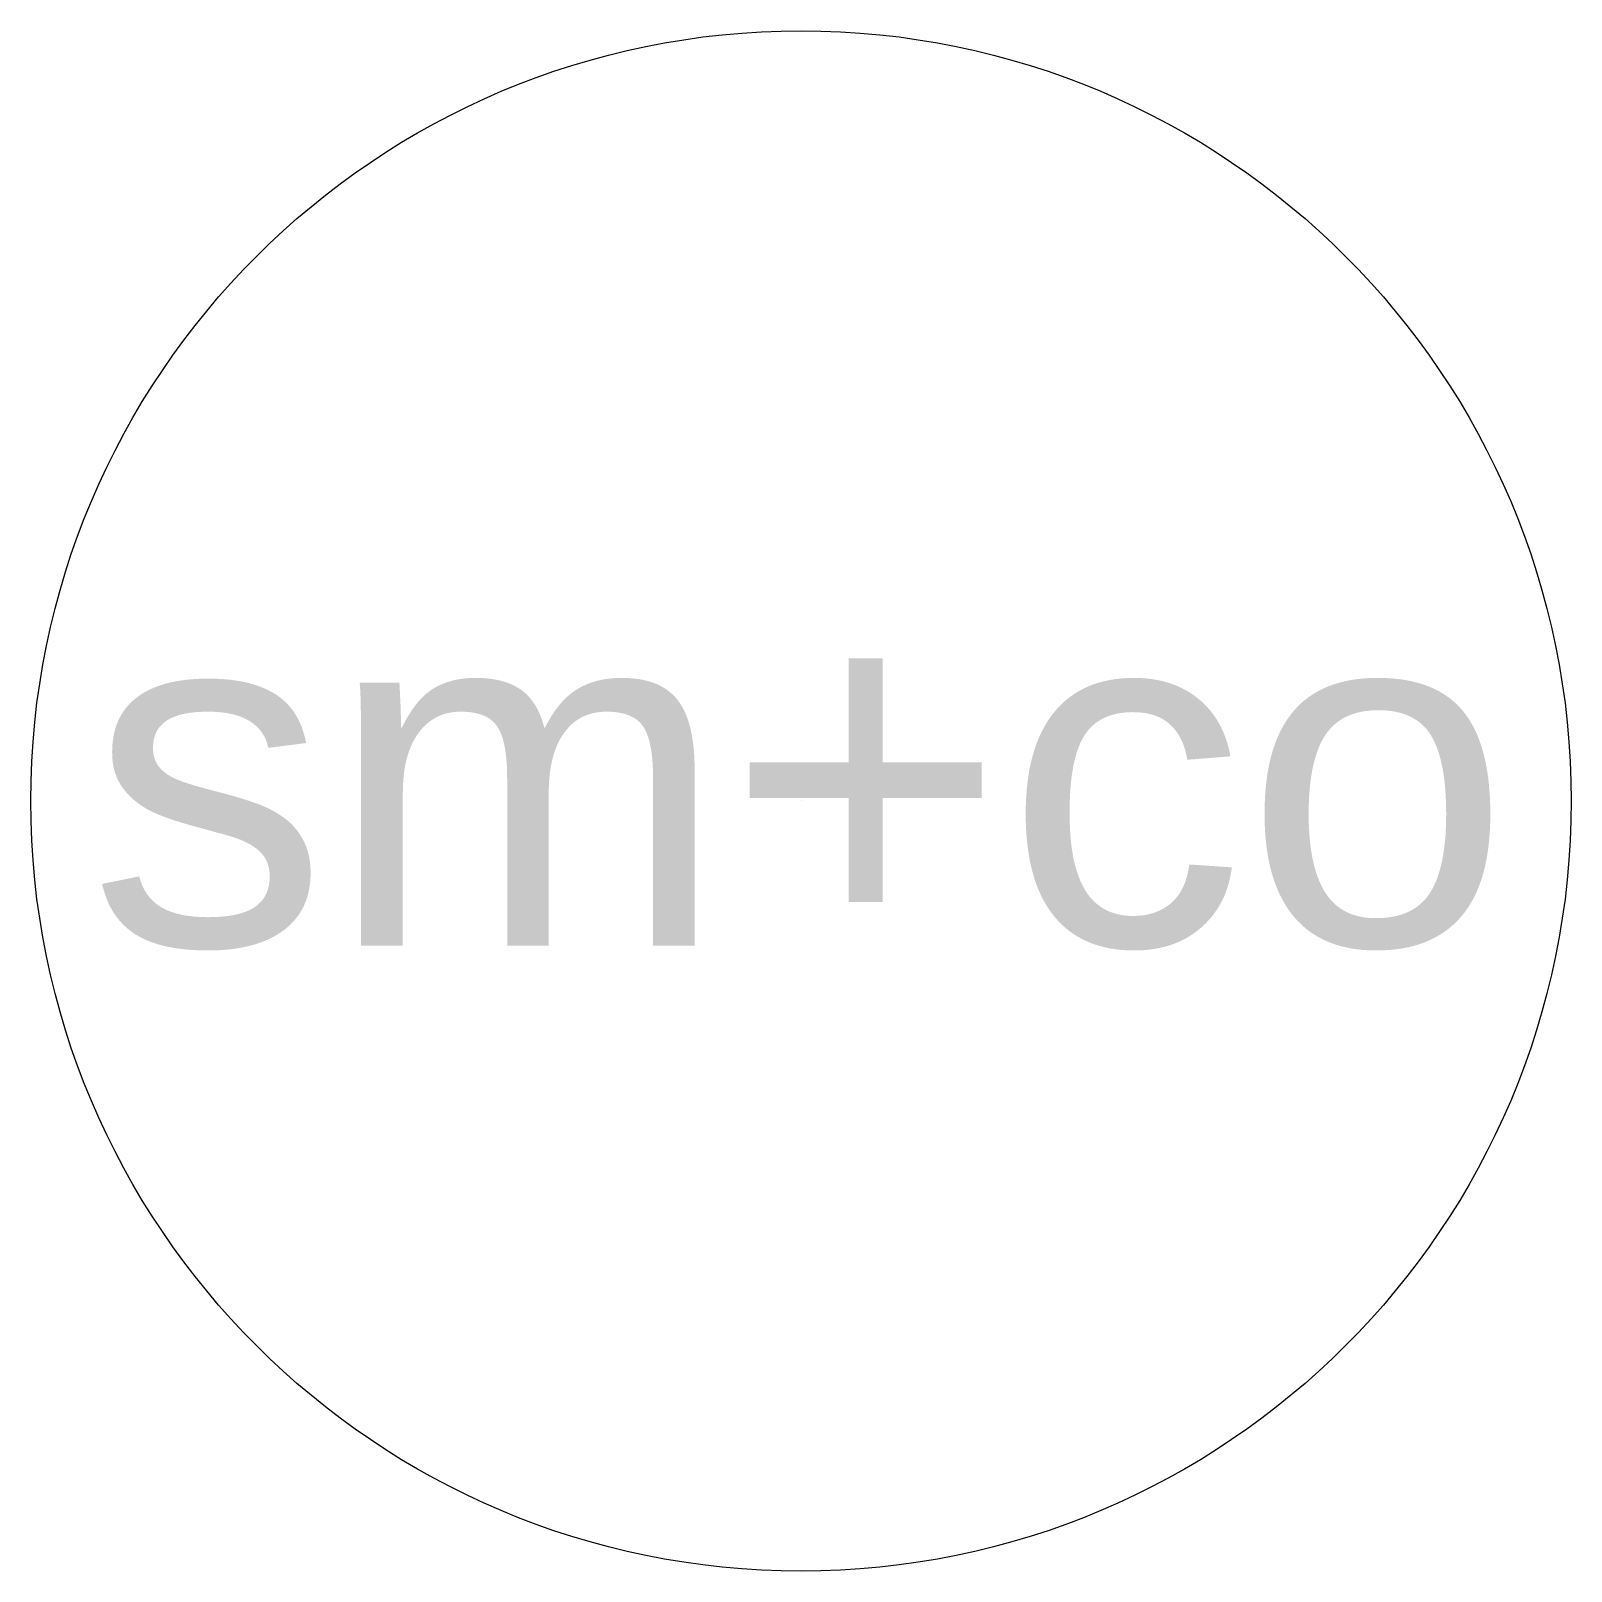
# Model space of a CAD drawing. Header units: inches. Extents: x 143.28 to 152.28, y 241.15 to 250.15.
import ezdxf

# ---------------------------------------------------------------- set-up
doc = ezdxf.new("R2010")
doc.units = ezdxf.units.IN
doc.header["$MEASUREMENT"] = 0
doc.layers.get('0').update_dxf_attribs({"color": 1, "lineweight": 9})
doc.layers.add('00-page-edge', color=7, linetype='Continuous', lineweight=9)
doc.styles.get("Standard").update_dxf_attribs({"font": 'Arial.ttf'})

msp = doc.modelspace()

# ---------------------------------------------------------------- linework, layer by layer
at = {"lineweight": 5}
msp.add_circle((147.7784, 245.6516, -93.25), 4.5, dxfattribs=at)
at = {"layer": '00-page-edge', "lineweight": 5}
msp.add_line((147.7784, 245.6516, -93.25), (147.7784, 245.6516, -93.25), dxfattribs=at)

# ---------------------------------------------------------------- texts
at = {"lineweight": 5, "insert": (143.6172, 246.8066), "char_height": 2, "attachment_point": 1}
msp.add_mtext_dynamic_manual_height_columns('sm+co', width=9.039521, gutter_width=10, heights=[0], dxfattribs=at)

doc.saveas('drawing.dxf')
